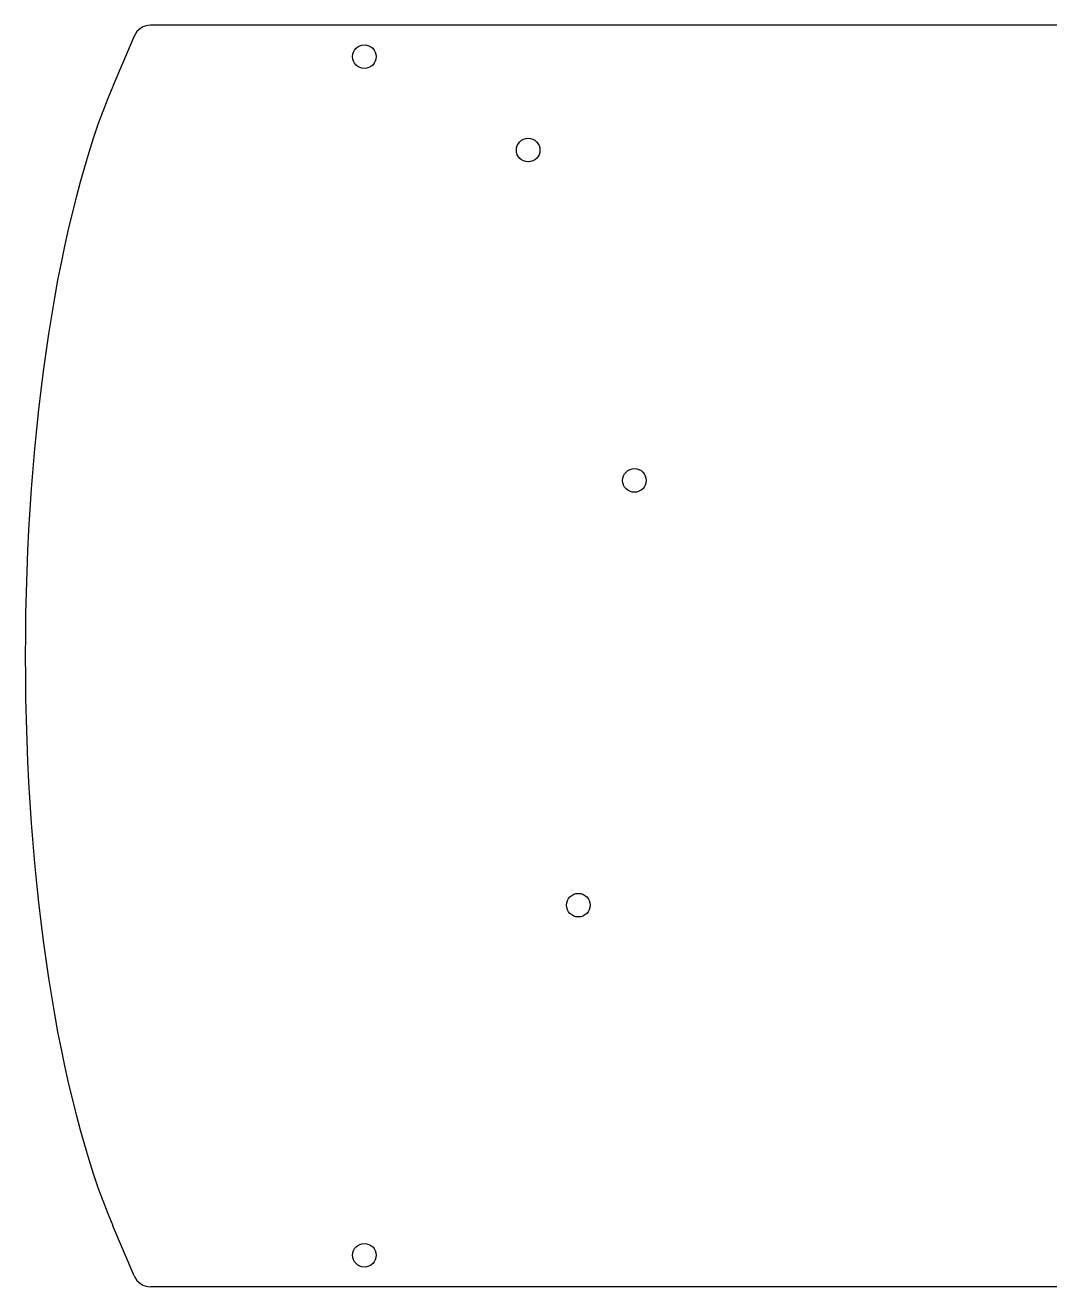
# Model space of a CAD drawing. Header units: millimetres. Extents: x -37 to 1379, y -2 to 984.
# Drawn here: x -34.5 to 52.3, y 377 to 483.9 of the extents above; entities that cross this region are included whole.
import ezdxf

# ---------------------------------------------------------------- set-up
doc = ezdxf.new("R2010")
doc.units = ezdxf.units.MM
doc.layers.get('0').update_dxf_attribs({"lineweight": 25, "true_color": 0xffffff})

msp = doc.modelspace()

# ---------------------------------------------------------------- linework, layer by layer
for p, q in [((321.31, 483.94), (-23.86, 483.94)), ((-25.24, 483.03), (-27.05, 478.77)), ((-25.24, 377.93), (-27.05, 382.19)), ((321.31, 377.02), (-23.86, 377.02))]:
    msp.add_line(p, q)
for centre in [(-5.74, 481.28), (8.14, 473.36), (17.14, 445.36), (12.39, 409.36), (-5.74, 379.69)]:
    msp.add_circle(centre, 1)
for centre, start, end in [((-23.86, 482.44), 90, 156.9262), ((-23.86, 378.52), 203.0738, 270)]:
    msp.add_arc(centre, 1.5, start, end)
msp.add_ellipse((-17.47, 430.48), major_axis=(0, 58.46), ratio=0.29078, start_param=0.598944, end_param=2.542649)

doc.saveas('drawing.dxf')
